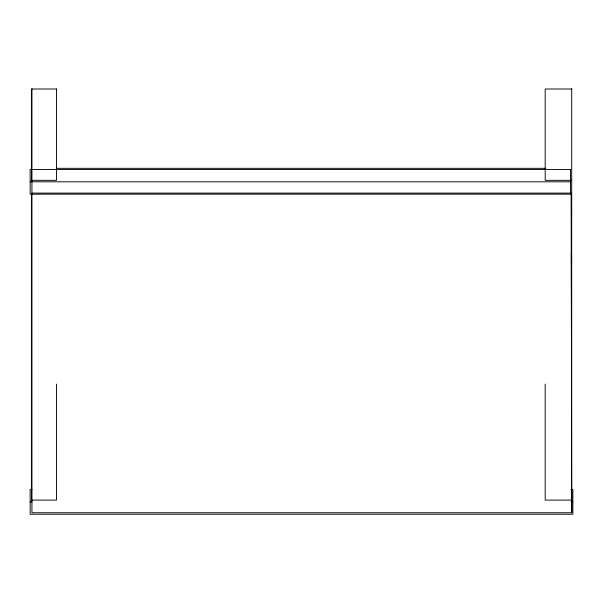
<?xml version="1.0" encoding="UTF-8"?>
<svg xmlns="http://www.w3.org/2000/svg" width="603" height="603" viewBox="0 0 603 603"><rect width="100%" height="100%" fill="white"/><g stroke="black" fill="none" stroke-linecap="round" stroke-linejoin="round"><path stroke-width="0.9" d="M571.734 89.003L545.187 89.003L545.187 180.327L571.734 180.327M56.275 168.32L545.843 168.32M30.15 181.804L570.551 181.804M31.936 193.103L571.124 193.103L571.538 381.36M31.997 489.508L30.15 489.508L30.15 514.231L572.85 514.231L572.85 489.508L570.973 489.508M571.734 500.098L545.187 500.098L545.187 384.111M30.15 501.869L31.997 501.869M570.973 501.869L572.85 501.869M571.342 252.378L571.697 512.754L31.936 512.754L31.936 193.48M571.697 88.769L571.697 512.218M56.516 384.111L56.516 500.098L31.56 500.098L31.56 193.42M31.936 88.769L31.936 192.847M56.516 89.003L31.56 89.003L31.56 180.327L56.516 180.327L56.516 89.003M570.551 169.443L30.15 169.443L30.15 194.166L570.551 194.166L570.551 169.443"/></g></svg>
